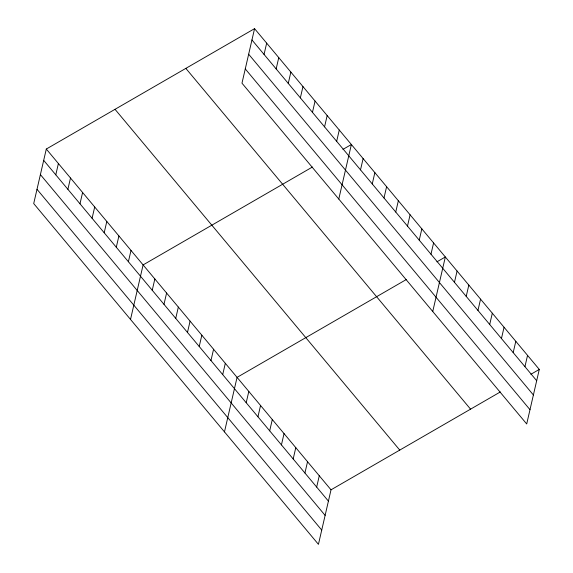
<?xml version="1.0" encoding="UTF-8"?>
<svg xmlns="http://www.w3.org/2000/svg" width="573" height="573" viewBox="0 0 573 573"><rect width="100%" height="100%" fill="white"/><g stroke="black" fill="none" stroke-linecap="round" stroke-linejoin="round"><path stroke-width="0.86" d="M254.562 28.65L241.978 83.178L526.702 423.956L539.293 369.427L254.562 28.65L46.298 149.044L33.707 203.573L318.438 544.35L331.022 489.822L500.344 391.939M55.789 174.829L58.396 163.527M67.886 189.312L70.5 178.01M79.991 203.795L82.598 192.492M92.088 218.277L94.703 206.982M104.193 232.76L106.8 221.465M116.29 247.242L118.905 235.947M128.395 261.725L131.002 250.43M130.515 319.433L143.107 264.912L312.428 167.03M152.239 290.267L154.846 278.965M163.985 304.32L166.593 293.025M175.732 318.38L178.339 307.085M187.478 332.433L190.086 321.138M264.053 54.428L266.667 43.133M199.218 346.493L201.832 335.198M276.157 68.91L278.764 57.615M210.964 360.553L213.571 349.251M288.255 83.393L290.869 72.098M222.711 374.606L225.318 363.311M300.359 97.883L302.967 86.58M224.473 431.892L237.064 377.371L406.386 279.488M312.457 112.365L315.071 101.063M246.204 402.719L248.811 391.423M324.562 126.848L327.169 115.545M257.943 416.779L260.557 405.483M269.69 430.839L272.297 419.536M336.659 141.33L339.273 130.028M281.436 444.892L284.043 433.596M338.786 199.039L351.371 144.518L342.969 149.374M293.183 458.952L295.79 447.656M360.51 169.866L363.117 158.571M304.929 473.004L307.536 461.709M372.257 183.926L374.864 172.631M316.668 487.064L319.283 475.769M383.996 197.986L386.61 186.683M395.742 212.039L398.35 200.743M407.489 226.099L410.096 214.803M419.235 240.151L421.843 228.856M430.982 254.211L433.589 242.916M432.744 311.497L445.336 256.969L436.934 261.825M454.468 282.324L457.075 271.029M466.214 296.384L468.821 285.082M477.961 310.437L480.568 299.142M489.707 324.497L492.314 313.202M501.447 338.55L504.061 327.255M513.193 352.61L515.8 341.315M524.94 366.67L527.547 355.367M530.892 374.284L539.293 369.427M251.955 39.945L536.686 380.723M248.661 54.213L533.391 394.99M245.265 68.91L529.996 409.688M185.838 68.38L470.562 409.158M115.023 109.314L399.753 450.091M46.298 149.044L331.022 489.822M43.684 160.347L328.415 501.124M40.397 174.607L325.12 515.385M37.001 189.305L321.732 530.082"/></g></svg>
